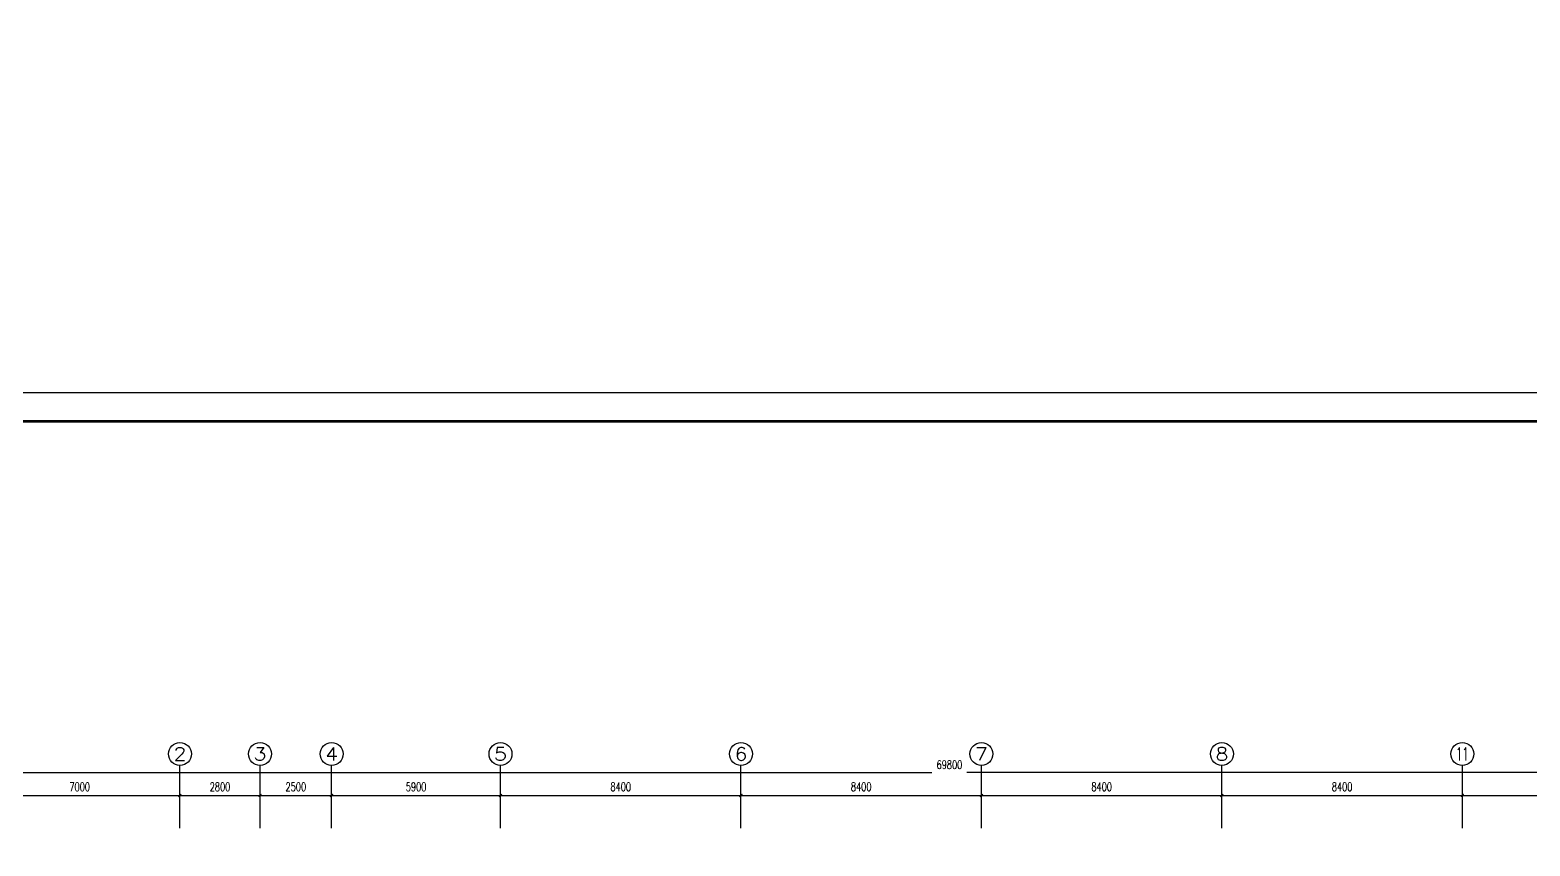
# Model space of a CAD drawing. Extents: x 2166032 to 5302137, y 581493 to 2416206.
# Drawn here: x 2571404 to 2623804, y 1077089 to 1105586 of the extents above; entities that cross this region are included whole.
import ezdxf
from ezdxf.enums import TextEntityAlignment as Align

# ---------------------------------------------------------------- set-up
doc = ezdxf.new("R2010")
doc.units = 0
doc.header["$LTSCALE"] = 1000
doc.header["$MEASUREMENT"] = 0
for name, color, linetype in [('AXIS', 3, 'Continuous'), ('AXIS_TEXT', 7, 'Continuous'), ('PUB_TITLE', 137, 'Continuous')]:
    doc.layers.add(name, color=color, linetype=linetype)
doc.styles.add('_TCH_AXIS', font='complex_.ttf')
doc.styles.add('COMPLEX', font='complex_.ttf')
doc.styles.add('DIM_FONT', font='simplex_.ttf', dxfattribs={"width": 0.7})
doc.dimstyles.new('DIMN', dxfattribs={"dimtxt": 300, "dimasz": 100, "dimexe": 250, "dimexo": 300, "dimgap": 150, "dimtad": 1, "dimdec": 0, "dimzin": 0, "dimdsep": 46, "dimtxsty": 'DIM_FONT', "dimblk": 'ARCHTICK', "dimcen": 0.09, "dimclrt": 7, "dimazin": 2, "dimtfac": 1, "dimtdec": 0, "dimtix": 1, "dimtmove": 2, "dimatfit": 3, "dimldrblk": 'ARCHTICK', "dimfxl": 1, "dimtolj": 1, "dimtzin": 0, "dimarcsym": 0})

# ---------------------------------------------------------------- blocks, each defined once
blk = doc.blocks.new('_ArchTick')
at = {"color": 0, "linetype": 'ByBlock', "const_width": 0.4}
blk.add_lwpolyline([(-0.5, -0.5), (0.5, 0.5)], dxfattribs=at)
blk = doc.blocks.new('*D2896')
at = {"layer": 'AXIS', "color": 0, "lineweight": -2}
for p, q in [((2569640, 1078189), (2569640, 1079104)), ((2576640, 1078189), (2576640, 1079104)), ((2569640, 1078854), (2576640, 1078854))]:
    blk.add_line(p, q, dxfattribs=at)
at = {"layer": 'Defpoints', "color": 0}
for p in [(2576640, 1078854), (2569640, 1077889), (2576640, 1077889)]:
    blk.add_point(p, dxfattribs=at)
at = {"layer": 'AXIS', "color": 0, "lineweight": -2, "xscale": 100, "yscale": 100, "zscale": 100, "rotation": 180}
blk.add_blockref('_ArchTick', (2569640, 1078854), dxfattribs=at)
at = {"layer": 'AXIS', "color": 0, "lineweight": -2, "xscale": 100, "yscale": 100, "zscale": 100}
blk.add_blockref('_ArchTick', (2576640, 1078854), dxfattribs=at)
at = {"layer": 'AXIS', "color": 7, "insert": (2573140, 1079156), "char_height": 300, "attachment_point": 5, "style": 'DIM_FONT'}
blk.add_mtext('\\A1;7000', dxfattribs=at)
blk = doc.blocks.new('*D2897')
at = {"layer": 'AXIS', "color": 0, "lineweight": -2}
for p, q in [((2576640, 1078189), (2576640, 1079104)), ((2579440, 1078189), (2579440, 1079104)), ((2576640, 1078854), (2579440, 1078854))]:
    blk.add_line(p, q, dxfattribs=at)
at = {"layer": 'Defpoints', "color": 0}
for p in [(2579440, 1078854), (2576640, 1077889), (2579440, 1077889)]:
    blk.add_point(p, dxfattribs=at)
at = {"layer": 'AXIS', "color": 0, "lineweight": -2, "xscale": 100, "yscale": 100, "zscale": 100, "rotation": 180}
blk.add_blockref('_ArchTick', (2576640, 1078854), dxfattribs=at)
at = {"layer": 'AXIS', "color": 0, "lineweight": -2, "xscale": 100, "yscale": 100, "zscale": 100}
blk.add_blockref('_ArchTick', (2579440, 1078854), dxfattribs=at)
at = {"layer": 'AXIS', "color": 7, "insert": (2578040, 1079156), "char_height": 300, "attachment_point": 5, "style": 'DIM_FONT'}
blk.add_mtext('\\A1;2800', dxfattribs=at)
blk = doc.blocks.new('*D2898')
at = {"layer": 'AXIS', "color": 0, "lineweight": -2}
for p, q in [((2579440, 1078189), (2579440, 1079104)), ((2581940, 1078189), (2581940, 1079104)), ((2579440, 1078854), (2581940, 1078854))]:
    blk.add_line(p, q, dxfattribs=at)
at = {"layer": 'Defpoints', "color": 0}
for p in [(2581940, 1078854), (2579440, 1077889), (2581940, 1077889)]:
    blk.add_point(p, dxfattribs=at)
at = {"layer": 'AXIS', "color": 0, "lineweight": -2, "xscale": 100, "yscale": 100, "zscale": 100, "rotation": 180}
blk.add_blockref('_ArchTick', (2579440, 1078854), dxfattribs=at)
at = {"layer": 'AXIS', "color": 0, "lineweight": -2, "xscale": 100, "yscale": 100, "zscale": 100}
blk.add_blockref('_ArchTick', (2581940, 1078854), dxfattribs=at)
at = {"layer": 'AXIS', "color": 7, "insert": (2580690, 1079156), "char_height": 300, "attachment_point": 5, "style": 'DIM_FONT'}
blk.add_mtext('\\A1;2500', dxfattribs=at)
blk = doc.blocks.new('*D2899')
at = {"layer": 'AXIS', "color": 0, "lineweight": -2}
for p, q in [((2581940, 1078189), (2581940, 1079104)), ((2587840, 1078189), (2587840, 1079104)), ((2581940, 1078854), (2587840, 1078854))]:
    blk.add_line(p, q, dxfattribs=at)
at = {"layer": 'Defpoints', "color": 0}
for p in [(2587840, 1078854), (2581940, 1077889), (2587840, 1077889)]:
    blk.add_point(p, dxfattribs=at)
at = {"layer": 'AXIS', "color": 0, "lineweight": -2, "xscale": 100, "yscale": 100, "zscale": 100, "rotation": 180}
blk.add_blockref('_ArchTick', (2581940, 1078854), dxfattribs=at)
at = {"layer": 'AXIS', "color": 0, "lineweight": -2, "xscale": 100, "yscale": 100, "zscale": 100}
blk.add_blockref('_ArchTick', (2587840, 1078854), dxfattribs=at)
at = {"layer": 'AXIS', "color": 7, "insert": (2584890, 1079156), "char_height": 300, "attachment_point": 5, "style": 'DIM_FONT'}
blk.add_mtext('\\A1;5900', dxfattribs=at)
blk = doc.blocks.new('*D2900')
at = {"layer": 'AXIS', "color": 0, "lineweight": -2}
for p, q in [((2587840, 1078189), (2587840, 1079104)), ((2596240, 1078189), (2596240, 1079104)), ((2587840, 1078854), (2596240, 1078854))]:
    blk.add_line(p, q, dxfattribs=at)
at = {"layer": 'Defpoints', "color": 0}
for p in [(2596240, 1078854), (2587840, 1077889), (2596240, 1077889)]:
    blk.add_point(p, dxfattribs=at)
at = {"layer": 'AXIS', "color": 0, "lineweight": -2, "xscale": 100, "yscale": 100, "zscale": 100, "rotation": 180}
blk.add_blockref('_ArchTick', (2587840, 1078854), dxfattribs=at)
at = {"layer": 'AXIS', "color": 0, "lineweight": -2, "xscale": 100, "yscale": 100, "zscale": 100}
blk.add_blockref('_ArchTick', (2596240, 1078854), dxfattribs=at)
at = {"layer": 'AXIS', "color": 7, "insert": (2592040, 1079159), "char_height": 300, "attachment_point": 5, "style": 'DIM_FONT'}
blk.add_mtext('\\A1;8400', dxfattribs=at)
blk = doc.blocks.new('*D2901')
at = {"layer": 'AXIS', "color": 0, "lineweight": -2}
for p, q in [((2596240, 1078189), (2596240, 1079104)), ((2604640, 1078189), (2604640, 1079104)), ((2596240, 1078854), (2604640, 1078854))]:
    blk.add_line(p, q, dxfattribs=at)
at = {"layer": 'Defpoints', "color": 0}
for p in [(2604640, 1078854), (2596240, 1077889), (2604640, 1077889)]:
    blk.add_point(p, dxfattribs=at)
at = {"layer": 'AXIS', "color": 0, "lineweight": -2, "xscale": 100, "yscale": 100, "zscale": 100, "rotation": 180}
blk.add_blockref('_ArchTick', (2596240, 1078854), dxfattribs=at)
at = {"layer": 'AXIS', "color": 0, "lineweight": -2, "xscale": 100, "yscale": 100, "zscale": 100}
blk.add_blockref('_ArchTick', (2604640, 1078854), dxfattribs=at)
at = {"layer": 'AXIS', "color": 7, "insert": (2600440, 1079159), "char_height": 300, "attachment_point": 5, "style": 'DIM_FONT'}
blk.add_mtext('\\A1;8400', dxfattribs=at)
blk = doc.blocks.new('*D2902')
at = {"layer": 'AXIS', "color": 0, "lineweight": -2}
for p, q in [((2604640, 1078189), (2604640, 1079104)), ((2613040, 1078189), (2613040, 1079104)), ((2604640, 1078854), (2613040, 1078854))]:
    blk.add_line(p, q, dxfattribs=at)
at = {"layer": 'Defpoints', "color": 0}
for p in [(2613040, 1078854), (2604640, 1077889), (2613040, 1077889)]:
    blk.add_point(p, dxfattribs=at)
at = {"layer": 'AXIS', "color": 0, "lineweight": -2, "xscale": 100, "yscale": 100, "zscale": 100, "rotation": 180}
blk.add_blockref('_ArchTick', (2604640, 1078854), dxfattribs=at)
at = {"layer": 'AXIS', "color": 0, "lineweight": -2, "xscale": 100, "yscale": 100, "zscale": 100}
blk.add_blockref('_ArchTick', (2613040, 1078854), dxfattribs=at)
at = {"layer": 'AXIS', "color": 7, "insert": (2608840, 1079159), "char_height": 300, "attachment_point": 5, "style": 'DIM_FONT'}
blk.add_mtext('\\A1;8400', dxfattribs=at)
blk = doc.blocks.new('*D2903')
at = {"layer": 'AXIS', "color": 0, "lineweight": -2}
for p, q in [((2613040, 1078189), (2613040, 1079104)), ((2621440, 1078189), (2621440, 1079104)), ((2613040, 1078854), (2621440, 1078854))]:
    blk.add_line(p, q, dxfattribs=at)
at = {"layer": 'Defpoints', "color": 0}
for p in [(2621440, 1078854), (2613040, 1077889), (2621440, 1077889)]:
    blk.add_point(p, dxfattribs=at)
at = {"layer": 'AXIS', "color": 0, "lineweight": -2, "xscale": 100, "yscale": 100, "zscale": 100, "rotation": 180}
blk.add_blockref('_ArchTick', (2613040, 1078854), dxfattribs=at)
at = {"layer": 'AXIS', "color": 0, "lineweight": -2, "xscale": 100, "yscale": 100, "zscale": 100}
blk.add_blockref('_ArchTick', (2621440, 1078854), dxfattribs=at)
at = {"layer": 'AXIS', "color": 7, "insert": (2617240, 1079159), "char_height": 300, "attachment_point": 5, "style": 'DIM_FONT'}
blk.add_mtext('\\A1;8400', dxfattribs=at)
blk = doc.blocks.new('*D2904')
at = {"layer": 'AXIS', "color": 0, "lineweight": -2}
for p, q in [((2621440, 1078189), (2621440, 1079104)), ((2629840, 1078189), (2629840, 1079104)), ((2621440, 1078854), (2625624, 1078854)), ((2629840, 1078854), (2626657, 1078854))]:
    blk.add_line(p, q, dxfattribs=at)
at = {"layer": 'Defpoints', "color": 0}
for p in [(2629840, 1078854), (2621440, 1077889), (2629840, 1077889)]:
    blk.add_point(p, dxfattribs=at)
at = {"layer": 'AXIS', "color": 0, "lineweight": -2, "xscale": 100, "yscale": 100, "zscale": 100, "rotation": 180}
blk.add_blockref('_ArchTick', (2621440, 1078854), dxfattribs=at)
at = {"layer": 'AXIS', "color": 0, "lineweight": -2, "xscale": 100, "yscale": 100, "zscale": 100}
blk.add_blockref('_ArchTick', (2629840, 1078854), dxfattribs=at)
at = {"layer": 'AXIS', "color": 7, "insert": (2626140, 1079129), "char_height": 300, "attachment_point": 5, "style": 'DIM_FONT'}
blk.add_mtext('\\A1;8400', dxfattribs=at)
blk = doc.blocks.new('*D2938')
at = {"layer": 'AXIS', "color": 0, "lineweight": -2}
for p, q in [((2569640, 1078489), (2569640, 1079904)), ((2569640, 1079654), (2602913, 1079654)), ((2639440, 1079654), (2604133, 1079654)), ((2639440, 1078489), (2639440, 1079904))]:
    blk.add_line(p, q, dxfattribs=at)
at = {"layer": 'Defpoints', "color": 0}
for p in [(2639440, 1079654), (2569640, 1078189), (2639440, 1078189)]:
    blk.add_point(p, dxfattribs=at)
at = {"layer": 'AXIS', "color": 0, "lineweight": -2, "xscale": 100, "yscale": 100, "zscale": 100, "rotation": 180}
blk.add_blockref('_ArchTick', (2569640, 1079654), dxfattribs=at)
at = {"layer": 'AXIS', "color": 0, "lineweight": -2, "xscale": 100, "yscale": 100, "zscale": 100}
blk.add_blockref('_ArchTick', (2639440, 1079654), dxfattribs=at)
at = {"layer": 'AXIS', "color": 7, "insert": (2603523, 1079929), "char_height": 300, "attachment_point": 5, "style": 'DIM_FONT'}
blk.add_mtext('\\A1;69800', dxfattribs=at)
blk = doc.blocks.new('_AXISO')
blk.add_circle((0, 0), 0.5)
at = {"layer": 'AXIS_TEXT', "style": 'COMPLEX', "width": 1.171875}
blk.add_attdef('A', text='', height=0.56, dxfattribs=at).set_placement((-0.25, -0.28), (0.25, -0.28), align=Align.FIT)

msp = doc.modelspace()

# ---------------------------------------------------------------- linework, layer by layer
msp.add_circle((2604640.5, 1020101.3), 438608.5)
at = {"layer": 'AXIS'}
for p, q in [((2576640.5, 1077714.3), (2576640.5, 1079904.4)), ((2579440.5, 1077714.3), (2579440.5, 1079904.4)), ((2581940.5, 1077714.3), (2581940.5, 1079904.4)), ((2587840.5, 1077714.3), (2587840.5, 1079904.4)), ((2596240.5, 1077714.3), (2596240.5, 1079904.4)), ((2604640.5, 1077714.3), (2604640.5, 1079904.4)), ((2613040.5, 1077714.3), (2613040.5, 1079904.4)), ((2621440.5, 1077714.3), (2621440.5, 1079904.4))]:
    msp.add_line(p, q, dxfattribs=at)
at = {"layer": 'PUB_TITLE'}
msp.add_lwpolyline([(2553070.3, 1033519.6), (2658170.3, 1033519.6), (2658170.3, 1092919.6), (2553070.3, 1092919.6)], close=True, dxfattribs=at)
at = {"layer": 'PUB_TITLE', "const_width": 100}
msp.add_lwpolyline([(2555570.3, 1034519.6), (2657170.3, 1034519.6), (2657170.3, 1091919.6), (2555570.3, 1091919.6)], close=True, dxfattribs=at)

# ---------------------------------------------------------------- block references
at = {"layer": 'AXIS'}
ref = msp.add_blockref('_AXISO', (2576640.5, 1080304.4), dxfattribs=dict(at, xscale=800, yscale=800, zscale=800))
ref.add_attrib('A', '2', dxfattribs={"layer": 'AXIS_TEXT', "height": 452.5, "style": '_TCH_AXIS', "width": 1.049113}).set_placement((2576414.2, 1080078.1), (2576866.8, 1080078.1), align=Align.FIT)
ref = msp.add_blockref('_AXISO', (2579440.5, 1080304.4), dxfattribs=dict(at, xscale=800, yscale=800, zscale=800))
ref.add_attrib('A', '3', dxfattribs={"layer": 'AXIS_TEXT', "height": 452.5, "style": '_TCH_AXIS', "width": 1.049113}).set_placement((2579214.2, 1080078.1), (2579666.8, 1080078.1), align=Align.FIT)
ref = msp.add_blockref('_AXISO', (2581940.5, 1080304.4), dxfattribs=dict(at, xscale=800, yscale=800, zscale=800))
ref.add_attrib('A', '4', dxfattribs={"layer": 'AXIS_TEXT', "height": 452.5, "style": '_TCH_AXIS'}).set_placement((2581714.2, 1080078.1), (2582166.8, 1080078.1), align=Align.FIT)
ref = msp.add_blockref('_AXISO', (2587840.5, 1080304.4), dxfattribs=dict(at, xscale=800, yscale=800, zscale=800))
ref.add_attrib('A', '5', dxfattribs={"layer": 'AXIS_TEXT', "height": 452.5, "style": '_TCH_AXIS', "width": 1.049113}).set_placement((2587614.2, 1080078.1), (2588066.8, 1080078.1), align=Align.FIT)
ref = msp.add_blockref('_AXISO', (2596240.5, 1080304.4), dxfattribs=dict(at, xscale=800, yscale=800, zscale=800))
ref.add_attrib('A', '6', dxfattribs={"layer": 'AXIS_TEXT', "height": 452.5, "style": '_TCH_AXIS', "width": 1.049113}).set_placement((2596014.2, 1080078.1), (2596466.8, 1080078.1), align=Align.FIT)
ref = msp.add_blockref('_AXISO', (2604640.5, 1080304.4), dxfattribs=dict(at, xscale=800, yscale=800, zscale=800))
ref.add_attrib('A', '7', dxfattribs={"layer": 'AXIS_TEXT', "height": 452.5, "style": '_TCH_AXIS', "width": 1.049113}).set_placement((2604414.2, 1080078.1), (2604866.8, 1080078.1), align=Align.FIT)
ref = msp.add_blockref('_AXISO', (2613040.5, 1080304.4), dxfattribs=dict(at, xscale=800, yscale=800, zscale=800))
ref.add_attrib('A', '8', dxfattribs={"layer": 'AXIS_TEXT', "height": 452.5, "style": '_TCH_AXIS', "width": 1.049113}).set_placement((2612814.2, 1080078.1), (2613266.8, 1080078.1), align=Align.FIT)
ref = msp.add_blockref('_AXISO', (2621440.5, 1080304.4), dxfattribs=dict(at, xscale=800, yscale=800, zscale=800))
ref.add_attrib('A', '11', dxfattribs={"layer": 'AXIS_TEXT', "height": 452.55, "style": '_TCH_AXIS', "width": 0.694043}).set_placement((2621214.2, 1080078.1), (2621666.8, 1080078.1), align=Align.FIT)

# ---------------------------------------------------------------- dimensions: what is measured, and where the dimension line sits
for base, p1, p2, picture, middle in [((2639440.5, 1079654.4), (2569640.5, 1078188.6), (2639440.5, 1078188.6), '*D2938', (2603523.3, 1079929.4)), ((2629840.5, 1078854.4), (2621440.5, 1077888.6), (2629840.5, 1077888.6), '*D2904', (2626140.5, 1079129.4))]:
    dim = msp.add_linear_dim(base=base, p1=p1, p2=p2, angle=0, dimstyle='DIMN', dxfattribs=at)
    dim.commit()
    dim.dimension.update_dxf_attribs({"geometry": picture, "text_midpoint": middle, "dimtype": 161})
for p1, p2, picture, middle in [((2569640.5, 1077888.6), (2576640.5, 1077888.6), '*D2896', (2573140.5, 1079155.8)), ((2576640.5, 1077888.6), (2579440.5, 1077888.6), '*D2897', (2578040.5, 1079155.8)), ((2579440.5, 1077888.6), (2581940.5, 1077888.6), '*D2898', (2580690.5, 1079155.8)), ((2581940.5, 1077888.6), (2587840.5, 1077888.6), '*D2899', (2584890.5, 1079155.8)), ((2587840.5, 1077888.6), (2596240.5, 1077888.6), '*D2900', (2592040.5, 1079159.2)), ((2596240.5, 1077888.6), (2604640.5, 1077888.6), '*D2901', (2600440.5, 1079159.2)), ((2604640.5, 1077888.6), (2613040.5, 1077888.6), '*D2902', (2608840.5, 1079159.2)), ((2613040.5, 1077888.6), (2621440.5, 1077888.6), '*D2903', (2617240.5, 1079159.2))]:
    dim = msp.add_aligned_dim(p1=p1, p2=p2, distance=965.8, dimstyle='DIMN', dxfattribs=at)
    dim.commit()
    dim.dimension.update_dxf_attribs({"geometry": picture, "text_midpoint": middle})

doc.saveas('drawing.dxf')
